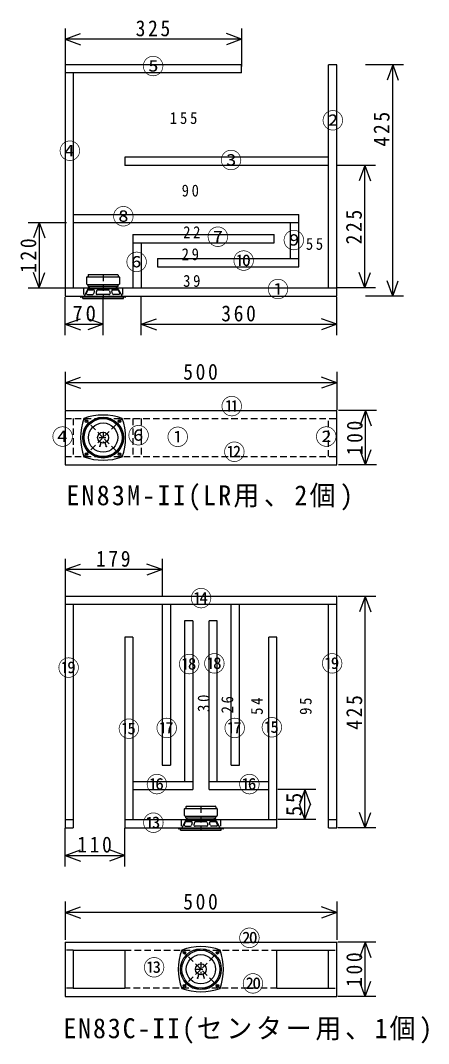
# Model space of a CAD drawing. Units: millimetres, scale not verified. Extents: x -1670 to 1240, y -984 to 1027.
# Drawn here: x -1670 to -919, y -906 to 974 of the extents above; entities that cross this region are included whole.
import ezdxf
from ezdxf.enums import TextEntityAlignment as Align

# ---------------------------------------------------------------- set-up
doc = ezdxf.new("R2010")
doc.units = ezdxf.units.MM
doc.header["$LTSCALE"] = 10
doc.linetypes.add('DASHED1', pattern=[1.8, 1.2, -0.6])
doc.layers.add('0-0', color=7, linetype='Continuous')
doc.styles.add('ＭＳ ゴシック', font='')
doc.styles.get('ＭＳ ゴシック').set_extended_font_data('MS Gothic')

msp = doc.modelspace()

# ---------------------------------------------------------------- linework, layer by layer
at = {"layer": '0-0', "color": 4}
for p, q in [((-1588.34, 959.51), (-1588.34, 889.51)), ((-1263.34, 959.51), (-1263.34, 889.51)), ((-1588.34, 939.51), (-1560.15, 949.77)), ((-1263.34, 939.51), (-1291.53, 949.77)), ((-1263.34, 939.51), (-1588.34, 939.51)), ((-1588.34, 939.51), (-1560.15, 929.25)), ((-1263.34, 939.51), (-1291.53, 929.25)), ((-965.36, 892.55), (-1035.36, 892.55)), ((-985.36, 892.55), (-995.62, 864.36)), ((-985.36, 467.55), (-985.36, 892.55)), ((-985.36, 892.55), (-975.1, 864.36)), ((-1016.79, 707.55), (-1086.79, 707.55)), ((-1036.79, 707.55), (-1047.05, 679.36)), ((-1036.79, 482.55), (-1036.79, 707.55)), ((-1036.79, 707.55), (-1026.53, 679.36)), ((-1655.88, 602.55), (-1585.88, 602.55)), ((-1635.88, 602.55), (-1646.14, 574.36)), ((-1635.88, 602.55), (-1635.88, 482.55)), ((-1635.88, 602.55), (-1625.62, 574.36)), ((-1635.88, 482.55), (-1646.14, 510.74)), ((-1635.88, 482.55), (-1625.62, 510.74)), ((-1036.79, 482.55), (-1047.05, 510.74)), ((-1036.79, 482.55), (-1026.53, 510.74)), ((-985.36, 467.55), (-995.62, 495.74)), ((-985.36, 467.55), (-975.1, 495.74)), ((-1655.88, 482.55), (-1585.88, 482.55)), ((-1016.79, 482.55), (-1086.79, 482.55)), ((-1588.34, 395.66), (-1588.34, 465.66)), ((-1518.34, 395.66), (-1518.34, 465.66)), ((-1448.34, 395.66), (-1448.34, 465.66)), ((-1088.34, 395.66), (-1088.34, 465.66)), ((-965.36, 467.55), (-1035.36, 467.55)), ((-1588.34, 415.66), (-1560.15, 425.92)), ((-1588.34, 415.66), (-1518.34, 415.66)), ((-1588.34, 415.66), (-1560.15, 405.4)), ((-1518.34, 415.66), (-1546.53, 425.92)), ((-1518.34, 415.66), (-1546.53, 405.4)), ((-1448.34, 415.66), (-1420.15, 425.92)), ((-1448.34, 415.66), (-1088.34, 415.66)), ((-1448.34, 415.66), (-1420.15, 405.4)), ((-1088.34, 415.66), (-1116.53, 425.92)), ((-1088.34, 415.66), (-1116.53, 405.4)), ((-1588.34, 328.42), (-1588.34, 258.42)), ((-1088.34, 328.42), (-1088.34, 258.42)), ((-1588.34, 308.42), (-1560.15, 318.68)), ((-1088.34, 308.42), (-1588.34, 308.42)), ((-1588.34, 308.42), (-1560.15, 298.16)), ((-1088.34, 308.42), (-1116.53, 318.68)), ((-1088.34, 308.42), (-1116.53, 298.16)), ((-1015.36, 257.55), (-1085.36, 257.55)), ((-1035.36, 257.55), (-1045.62, 229.36)), ((-1035.36, 157.55), (-1035.36, 257.55)), ((-1035.36, 257.55), (-1025.1, 229.36)), ((-1035.36, 157.55), (-1045.62, 185.74)), ((-1035.36, 157.55), (-1025.1, 185.74)), ((-1015.36, 157.55), (-1085.36, 157.55)), ((-1588.34, -15.09), (-1588.34, -85.09)), ((-1409.34, -15.09), (-1409.34, -85.09)), ((-1588.34, -35.09), (-1560.15, -24.83)), ((-1409.34, -35.09), (-1588.34, -35.09)), ((-1588.34, -35.09), (-1560.15, -45.35)), ((-1409.34, -35.09), (-1437.53, -24.83)), ((-1409.34, -35.09), (-1437.53, -45.35)), ((-1016.22, -84.33), (-1086.22, -84.33)), ((-1036.22, -84.33), (-1046.48, -112.52)), ((-1036.22, -509.33), (-1036.22, -84.33)), ((-1036.22, -84.33), (-1025.96, -112.52)), ((-1126.89, -439.33), (-1196.89, -439.33)), ((-1146.89, -439.33), (-1157.15, -467.52)), ((-1146.89, -494.33), (-1146.89, -439.33)), ((-1146.89, -439.33), (-1136.63, -467.52)), ((-1146.89, -494.33), (-1157.15, -466.14)), ((-1146.89, -494.33), (-1136.63, -466.14)), ((-1036.22, -509.33), (-1046.48, -481.14)), ((-1036.22, -509.33), (-1025.96, -481.14)), ((-1126.89, -494.33), (-1196.89, -494.33)), ((-1588.34, -580.26), (-1588.34, -510.26)), ((-1478.34, -580.26), (-1478.34, -510.26)), ((-1016.22, -509.33), (-1086.22, -509.33)), ((-1588.34, -560.26), (-1560.15, -550)), ((-1588.34, -560.26), (-1478.34, -560.26)), ((-1588.34, -560.26), (-1560.15, -570.52)), ((-1478.34, -560.26), (-1506.53, -550)), ((-1478.34, -560.26), (-1506.53, -570.52)), ((-1588.34, -645.11), (-1588.34, -715.11)), ((-1588.34, -665.11), (-1560.15, -654.85)), ((-1088.34, -665.11), (-1116.53, -654.85)), ((-1088.34, -645.11), (-1088.34, -715.11)), ((-1088.34, -665.11), (-1588.34, -665.11)), ((-1588.34, -665.11), (-1560.15, -675.37)), ((-1088.34, -665.11), (-1116.53, -675.37)), ((-1016.22, -719.33), (-1086.22, -719.33)), ((-1036.22, -719.33), (-1046.48, -747.52)), ((-1036.22, -819.33), (-1036.22, -719.33)), ((-1036.22, -719.33), (-1025.96, -747.52)), ((-1036.22, -819.33), (-1046.48, -791.14)), ((-1036.22, -819.33), (-1025.96, -791.14)), ((-1016.22, -819.33), (-1086.22, -819.33))]:
    msp.add_line(p, q, dxfattribs=at)
at = {"layer": '0-0'}
for p, q in [((-1588.34, 892.55), (-1588.34, 467.55)), ((-1263.34, 892.55), (-1588.34, 892.55)), ((-1263.34, 877.55), (-1263.34, 892.55)), ((-1103.34, 482.55), (-1103.34, 892.55)), ((-1088.34, 892.55), (-1103.34, 892.55)), ((-1263.34, 877.55), (-1588.34, 877.55)), ((-1573.34, 877.55), (-1573.34, 482.55)), ((-1478.34, 722.55), (-1478.34, 707.55)), ((-1103.34, 722.55), (-1478.34, 722.55)), ((-1103.34, 707.55), (-1478.34, 707.55)), ((-1573.34, 617.55), (-1158.34, 617.55)), ((-1573.34, 602.55), (-1158.34, 602.55)), ((-1173.34, 536.55), (-1173.34, 602.55)), ((-1158.34, 521.55), (-1158.34, 617.55)), ((-1463.34, 580.55), (-1463.34, 482.55)), ((-1463.34, 580.55), (-1203.34, 580.55)), ((-1448.34, 565.55), (-1448.34, 482.55)), ((-1418.34, 536.55), (-1158.34, 536.55)), ((-1418.34, 536.55), (-1418.34, 521.55)), ((-1418.34, 521.55), (-1158.34, 521.55)), ((-1548.34, 489.75), (-1548.34, 502.35)), ((-1547.64, 503.05), (-1489.04, 503.05)), ((-1547.64, 489.05), (-1489.04, 489.05)), ((-1545.84, 506.05), (-1545.84, 503.05)), ((-1545.84, 486.05), (-1545.84, 489.05)), ((-1544.84, 507.05), (-1491.84, 507.05)), ((-1490.84, 506.05), (-1490.84, 503.05)), ((-1490.84, 486.05), (-1490.84, 489.05)), ((-1488.34, 502.35), (-1488.34, 489.75)), ((-1588.34, 482.55), (-1088.34, 482.55)), ((-1546.41, 480.02), (-1553.34, 467.55)), ((-1548.95, 473.5), (-1546.53, 478)), ((-1547.18, 470.55), (-1537.37, 470.55)), ((-1491.84, 485.05), (-1544.84, 485.05)), ((-1544.77, 479.05), (-1536.28, 479.05)), ((-1492.02, 481.05), (-1544.67, 481.05)), ((-1543.34, 481.05), (-1543.34, 485.05)), ((-1534.36, 476.48), (-1535.7, 471.98)), ((-1530.13, 477.49), (-1531.13, 472.98)), ((-1507.5, 470.55), (-1529.18, 470.55)), ((-1528.18, 479.05), (-1508.5, 479.05)), ((-1506.55, 477.49), (-1505.55, 472.98)), ((-1500.99, 471.98), (-1502.32, 476.48)), ((-1500.4, 479.05), (-1491.91, 479.05)), ((-1489.5, 470.55), (-1499.07, 470.55)), ((-1493.34, 481.05), (-1493.34, 485.05)), ((-1490.27, 480.02), (-1483.34, 467.55)), ((-1487.74, 473.5), (-1490.15, 478)), ((-1559.84, 466), (-1559.84, 467.55)), ((-1477.54, 465.3), (-1559.14, 465.3)), ((-1555.84, 463.05), (-1555.84, 465.3)), ((-1555.84, 463.05), (-1480.84, 463.05)), ((-1480.84, 463.05), (-1480.84, 465.3)), ((-1476.84, 466), (-1476.84, 467.55)), ((-1588.34, 257.55), (-1088.34, 257.55)), ((-1588.34, 257.55), (-1588.34, 157.55)), ((-1088.34, -99.33), (-1588.34, -99.33)), ((-1573.34, -99.33), (-1573.34, -509.33)), ((-1409.34, -99.33), (-1409.34, -394.33)), ((-1394.34, -99.33), (-1394.34, -394.33)), ((-1282.34, -394.33), (-1282.34, -99.33)), ((-1267.34, -394.33), (-1267.34, -99.33)), ((-1103.34, -509.33), (-1103.34, -99.33)), ((-1353.34, -129.33), (-1368.34, -129.33)), ((-1368.34, -129.33), (-1368.34, -424.33)), ((-1353.34, -129.33), (-1353.34, -439.33)), ((-1308.34, -129.33), (-1323.34, -129.33)), ((-1323.34, -439.33), (-1323.34, -129.33)), ((-1308.34, -424.33), (-1308.34, -129.33)), ((-1463.34, -159.33), (-1478.34, -159.33)), ((-1478.34, -159.33), (-1478.34, -509.33)), ((-1463.34, -159.33), (-1463.34, -494.33)), ((-1198.34, -159.33), (-1213.34, -159.33)), ((-1213.34, -494.33), (-1213.34, -159.33)), ((-1198.34, -509.33), (-1198.34, -159.33)), ((-1409.34, -394.33), (-1394.34, -394.33)), ((-1282.34, -394.33), (-1267.34, -394.33)), ((-1463.34, -424.33), (-1353.34, -424.33)), ((-1323.34, -424.33), (-1213.34, -424.33)), ((-1463.34, -439.33), (-1353.34, -439.33)), ((-1323.34, -439.33), (-1213.34, -439.33)), ((-1364.84, -469.83), (-1311.84, -469.83)), ((-1368.34, -487.13), (-1368.34, -474.53)), ((-1367.64, -473.83), (-1309.04, -473.83)), ((-1367.64, -487.83), (-1309.04, -487.83)), ((-1365.84, -470.83), (-1365.84, -473.83)), ((-1365.84, -490.83), (-1365.84, -487.83)), ((-1310.84, -470.83), (-1310.84, -473.83)), ((-1310.84, -490.83), (-1310.84, -487.83)), ((-1308.34, -474.53), (-1308.34, -487.13)), ((-1588.34, -494.33), (-1573.34, -494.33)), ((-1478.34, -494.33), (-1198.34, -494.33)), ((-1366.41, -496.86), (-1373.34, -509.33)), ((-1368.95, -503.38), (-1366.53, -498.88)), ((-1367.18, -506.33), (-1357.37, -506.33)), ((-1311.84, -491.83), (-1364.84, -491.83)), ((-1364.77, -497.83), (-1356.28, -497.83)), ((-1312.02, -495.83), (-1364.67, -495.83)), ((-1363.34, -495.83), (-1363.34, -491.83)), ((-1354.36, -500.4), (-1355.7, -504.89)), ((-1350.13, -499.39), (-1351.13, -503.89)), ((-1327.5, -506.33), (-1349.18, -506.33)), ((-1348.18, -497.83), (-1328.5, -497.83)), ((-1326.55, -499.39), (-1325.55, -503.89)), ((-1320.99, -504.89), (-1322.32, -500.4)), ((-1320.4, -497.83), (-1311.91, -497.83)), ((-1309.5, -506.33), (-1319.07, -506.33)), ((-1313.34, -495.83), (-1313.34, -491.83)), ((-1310.27, -496.86), (-1303.34, -509.33)), ((-1307.74, -503.38), (-1310.15, -498.88)), ((-1103.34, -494.33), (-1088.34, -494.33)), ((-1588.34, -509.33), (-1573.34, -509.33)), ((-1478.34, -509.33), (-1198.34, -509.33)), ((-1379.84, -510.88), (-1379.84, -509.33)), ((-1297.54, -511.58), (-1379.14, -511.58)), ((-1375.84, -513.83), (-1375.84, -511.58)), ((-1375.84, -513.83), (-1300.84, -513.83)), ((-1300.84, -513.83), (-1300.84, -511.58)), ((-1296.84, -510.88), (-1296.84, -509.33)), ((-1103.34, -509.33), (-1088.34, -509.33)), ((-1588.34, -719.33), (-1088.34, -719.33)), ((-1588.34, -719.33), (-1588.34, -819.33)), ((-1573.34, -734.33), (-1573.34, -804.33)), ((-1573.34, -734.33), (-1478.34, -734.33)), ((-1478.34, -734.33), (-1478.34, -804.33)), ((-1198.34, -734.33), (-1103.34, -734.33)), ((-1198.34, -804.33), (-1198.34, -734.33)), ((-1103.34, -804.33), (-1103.34, -734.33)), ((-1573.34, -804.33), (-1478.34, -804.33)), ((-1198.34, -804.33), (-1103.34, -804.33))]:
    msp.add_line(p, q, dxfattribs=at)
at = {"layer": '0-0', "linetype": 'DASHED1'}
for p, q in [((-1518.34, 507.05), (-1518.34, 463.05)), ((-1554.34, 482.55), (-1554.34, 467.55)), ((-1482.34, 482.55), (-1482.34, 467.55)), ((-1546.81, 467.55), (-1498.62, 467.55)), ((-1588.34, 242.55), (-1088.34, 242.55)), ((-1573.34, 242.55), (-1573.34, 172.55)), ((-1553.7, 172.2), (-1482.99, 242.91)), ((-1553.7, 242.91), (-1482.99, 172.2)), ((-1463.34, 242.55), (-1463.34, 172.55)), ((-1448.34, 242.55), (-1448.34, 172.55)), ((-1103.34, 172.55), (-1103.34, 242.55)), ((-1525.31, 207.55), (-1511.63, 207.55)), ((-1518.34, 218.33), (-1518.34, 197.19)), ((-1588.34, 172.55), (-1088.34, 172.55)), ((-1338.34, -469.83), (-1338.34, -513.83)), ((-1374.34, -494.33), (-1374.34, -509.33)), ((-1302.34, -494.33), (-1302.34, -509.33)), ((-1366.81, -509.33), (-1318.62, -509.33)), ((-1573.34, -734.33), (-1588.34, -734.33)), ((-1478.34, -734.33), (-1198.34, -734.33)), ((-1373.7, -804.68), (-1302.99, -733.97)), ((-1373.7, -733.97), (-1302.99, -804.68)), ((-1103.34, -734.33), (-1088.34, -734.33)), ((-1347.07, -769.33), (-1329.61, -769.33)), ((-1338.34, -756.12), (-1338.34, -779.82)), ((-1573.34, -804.33), (-1588.34, -804.33)), ((-1198.34, -804.33), (-1478.34, -804.33)), ((-1103.34, -804.33), (-1088.34, -804.33))]:
    msp.add_line(p, q, dxfattribs=at)
at = {"layer": '0-0'}
for points in [[(-1588.34, 467.55), (-1088.34, 467.55), (-1088.34, 892.55)], [(-1463.34, 565.55), (-1203.34, 565.55), (-1203.34, 580.55)], [(-1588.34, 157.55), (-1088.34, 157.55), (-1088.34, 257.55)], [(-1088.34, -509.33), (-1088.34, -84.33), (-1588.34, -84.33), (-1588.34, -509.33)], [(-1588.34, -819.33), (-1088.34, -819.33), (-1088.34, -719.33)]]:
    msp.add_lwpolyline(points, dxfattribs=at)
for centre, radius in [((-1518.34, 207.55), 37.5), ((-1518.34, 207.55), 36), ((-1518.34, 207.55), 35), ((-1548.75, 237.96), 2.5), ((-1518.34, 207.55), 27), ((-1487.94, 237.96), 2.5), ((-1518.34, 207.55), 10), ((-1524.34, 190.98), 0.2), ((-1512.34, 190.98), 0.2), ((-1548.75, 177.15), 2.5), ((-1487.94, 177.15), 2.5), ((-1338.34, -769.33), 37.5), ((-1338.34, -769.33), 35), ((-1368.75, -738.92), 2.5), ((-1338.34, -769.33), 27), ((-1307.94, -738.92), 2.5), ((-1338.34, -769.33), 10), ((-1344.34, -785.89), 0.2), ((-1332.34, -785.89), 0.2), ((-1368.75, -799.73), 2.5), ((-1307.94, -799.73), 2.5)]:
    msp.add_circle(centre, radius, dxfattribs=at)
for centre, radius, start, end in [((-1547.64, 502.35), 0.7, 90, 180), ((-1547.64, 489.75), 0.7, 180, 270), ((-1544.84, 506.05), 1, 90, 180), ((-1491.84, 506.05), 1, 0, 90), ((-1489.04, 502.35), 0.7, 0, 90), ((-1489.04, 489.75), 0.7, 270, 0), ((-1547.18, 472.55), 2, 151.79231, 270), ((-1544.77, 477.05), 2, 90, 151.79099), ((-1544.67, 479.05), 2, 90, 150.94366), ((-1544.84, 486.05), 1, 180, 270), ((-1537.61, 472.55), 2, 270, 343.49551), ((-1536.28, 477.05), 2, 343.49654, 90), ((-1529.18, 472.55), 2, 167.47124, 270), ((-1528.18, 477.05), 2, 90, 167.47124), ((-1508.5, 477.05), 2, 12.52852, 90), ((-1507.5, 472.55), 2, 270, 12.52852), ((-1500.4, 477.05), 2, 90, 196.50424), ((-1499.07, 472.55), 2, 196.50568, 270), ((-1492.02, 479.05), 2, 29.05536, 90), ((-1491.91, 477.05), 2, 28.20877, 90), ((-1491.84, 486.05), 1, 270, 0), ((-1489.5, 472.55), 2, 270, 28.20744), ((-1559.14, 466), 0.7, 180, 270), ((-1477.54, 466), 0.7, 270, 0), ((-1518.34, 144.27), 104.79, 70.28108, 109.71875), ((-1455.06, 207.55), 104.79, 160.28108, 199.71875), ((-1581.63, 207.55), 104.79, 340.28108, 19.71875), ((-1539.26, 198.98), 16.93, 331.78838, 357.97403), ((-1497.43, 198.98), 16.93, 182.02293, 208.21141), ((-1518.34, 270.84), 104.79, 250.28108, 289.71875), ((-1364.84, -470.83), 1, 90, 180), ((-1311.84, -470.83), 1, 0, 90), ((-1367.64, -474.53), 0.7, 90, 180), ((-1367.64, -487.13), 0.7, 180, 270), ((-1309.04, -474.53), 0.7, 0, 90), ((-1309.04, -487.13), 0.7, 270, 0), ((-1367.18, -504.33), 2, 151.79231, 270), ((-1364.77, -499.83), 2, 90, 151.79099), ((-1364.67, -497.83), 2, 90, 150.94366), ((-1364.84, -490.83), 1, 180, 270), ((-1357.61, -504.33), 2, 270, 343.49551), ((-1356.28, -499.83), 2, 343.49654, 90), ((-1349.18, -504.33), 2, 167.47124, 270), ((-1348.18, -499.83), 2, 90, 167.47124), ((-1328.5, -499.83), 2, 12.52852, 90), ((-1327.5, -504.33), 2, 270, 12.52852), ((-1320.4, -499.83), 2, 90, 196.50424), ((-1319.07, -504.33), 2, 196.50568, 270), ((-1312.02, -497.83), 2, 29.05536, 90), ((-1311.91, -499.83), 2, 28.20877, 90), ((-1311.84, -490.83), 1, 270, 0), ((-1309.5, -504.33), 2, 270, 28.20744), ((-1379.14, -510.88), 0.7, 180, 270), ((-1297.54, -510.88), 0.7, 270, 0), ((-1338.34, -832.61), 104.79, 70.28108, 109.71875), ((-1275.06, -769.33), 104.79, 160.28108, 199.71875), ((-1401.63, -769.33), 104.79, 340.28108, 19.71875), ((-1359.26, -777.89), 16.93, 331.78838, 357.97403), ((-1317.43, -777.89), 16.93, 182.02293, 208.21141), ((-1338.34, -706.04), 104.79, 250.28108, 289.71875)]:
    msp.add_arc(centre, radius, start, end, dxfattribs=at)
at = {"layer": '0-0', "linetype": 'DASHED1'}
for centre in [(-1539.26, 198.98), (-1359.26, -777.89)]:
    msp.add_arc(centre, 16.93, 331.78835, 357.97682, dxfattribs=at)

# ---------------------------------------------------------------- texts
at = {"layer": '0-0', "style": 'ＭＳ ゴシック'}
for s, p in [('⑤', (-1446.26, 866.25)), ('②', (-1115.6, 766.56)), ('④', (-1599.43, 710.64)), ('③', (-1302.81, 693.62)), ('⑧', (-1500.96, 590.3)), ('⑦', (-1327.12, 552.61)), ('⑨', (-1187.32, 546.53)), ('⑥', (-1476.65, 506.42)), ('⑩', (-1279.71, 508.85)), ('①', (-1216.5, 456.58)), ('⑪', (-1301.59, 241.41)), ('④', (-1612.8, 185.49)), ('⑥', (-1473, 187.92)), ('①', (-1400.91, 184.97)), ('②', (-1127.76, 185.49)), ('⑫', (-1296.73, 157.53)), ('⑭', (-1358.01, -111.37)), ('⑲', (-1601.75, -239.05)), ('⑱', (-1379.93, -232.6)), ('⑱', (-1333.51, -231.31)), ('⑲', (-1116.85, -231.31)), ('⑮', (-1490.84, -351.24)), ('⑰', (-1421.2, -349.96)), ('⑰', (-1296.11, -349.96)), ('⑮', (-1227.76, -348.67)), ('⑯', (-1439.26, -453.13)), ('⑯', (-1269.03, -453.13)), ('⑬', (-1445.71, -524.06)), ('⑳', (-1269.03, -735.56)), ('⑬', (-1444.42, -789.72)), ('⑳', (-1262.58, -819.38))]:
    msp.add_text(s, height=29.33, dxfattribs=at).set_placement(p, align=Align.BOTTOM_LEFT)
at = {"layer": '0-0', "attachment_point": 7, "style": 'ＭＳ ゴシック'}
for s, insert, char_height in [('\\T1.27;\\W0.9;325', (-1458.34, 944.51), 29.33), ('\\T1.38;\\W0.9;155', (-1395.47, 783.42), 21.99), ('\\T1.36;\\W0.9;90', (-1373.7, 650.13), 21.99), ('\\T1.36;\\W0.9;22', (-1370.98, 573.96), 21.99), ('\\T1.36;\\W0.9;55', (-1145.21, 552.2), 21.99), ('\\T1.36;\\W0.9;29', (-1373.7, 533.16), 21.99), ('\\T1.36;\\W0.9;39', (-1370.98, 484.2), 21.99), ('\\T1.27;\\W0.95;70', (-1574.59, 420.66), 29.33), ('\\T1.27;\\W0.9;360', (-1300.84, 420.66), 29.33), ('\\T1.27;\\W0.9;500', (-1370.84, 313.42), 29.33), ('\\T1.27;\\W0.9;179', (-1531.34, -30.09), 29.33), ('\\T1.27;\\W0.9;110', (-1565.84, -555.26), 29.33), ('\\T1.27;\\W0.9;500', (-1370.84, -660.11), 29.33)]:
    msp.add_mtext(s, dxfattribs=dict(at, insert=insert, char_height=char_height))
at = {"layer": '0-0', "attachment_point": 7, "rotation": 90, "style": 'ＭＳ ゴシック'}
for s, insert, char_height in [('\\T1.27;\\W0.9;425', (-990.91, 742.51), 29.33), ('\\T1.27;\\W0.9;225', (-1041.79, 562.55), 29.33), ('\\T1.27;\\W0.9;120', (-1640.88, 510.05), 29.33), ('\\T1.27;\\W0.9;100', (-1040.36, 175.05), 29.33), ('\\T1.36;\\W0.9;30', (-1322.02, -296.5), 21.99), ('\\T1.36;\\W0.9;26', (-1278.5, -299.22), 21.99), ('\\T1.36;\\W0.9;54', (-1224.09, -301.94), 21.99), ('\\T1.36;\\W0.9;95', (-1134.33, -301.94), 21.99), ('\\T1.27;\\W0.9;425', (-1041.22, -329.33), 29.33), ('\\T1.27;\\W0.95;55', (-1151.89, -488.08), 29.33), ('\\T1.27;\\W0.9;100', (-1041.22, -801.83), 29.33)]:
    msp.add_mtext(s, dxfattribs=dict(at, insert=insert, char_height=char_height))
at = {"layer": '0-0', "color": 5, "char_height": 36.66, "attachment_point": 7, "style": 'ＭＳ ゴシック'}
for s, insert in [('\\T1.18;\\W0.95;EN83M-II(LR用、2個)', (-1585.88, 73.45)), ('\\T1.15;\\W0.95;EN83C-II(センター用、1個)', (-1591.32, -905.83))]:
    msp.add_mtext(s, dxfattribs=dict(at, insert=insert))

doc.saveas('drawing.dxf')
